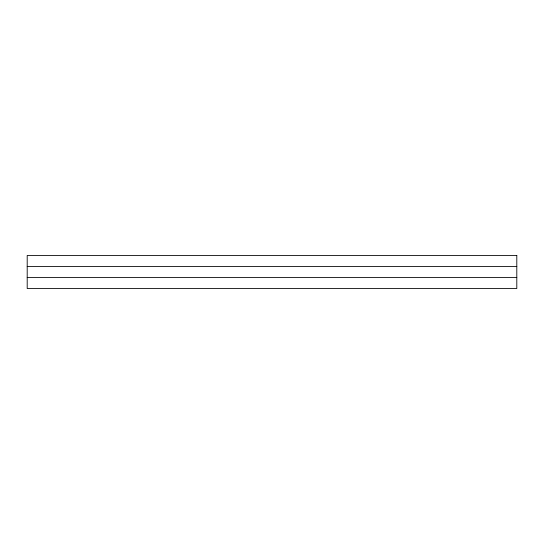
<?xml version="1.0" encoding="UTF-8"?>
<svg xmlns="http://www.w3.org/2000/svg" width="544" height="544" viewBox="0 0 544 544"><rect width="100%" height="100%" fill="white"/><g stroke="black" fill="none" stroke-linecap="round" stroke-linejoin="round"><path stroke-width="0.82" d="M27.2 266.492L516.8 266.492M27.2 277.508L516.8 277.508M516.8 255.476L27.2 255.476L27.2 288.524L516.8 288.524L516.8 255.476"/></g></svg>
